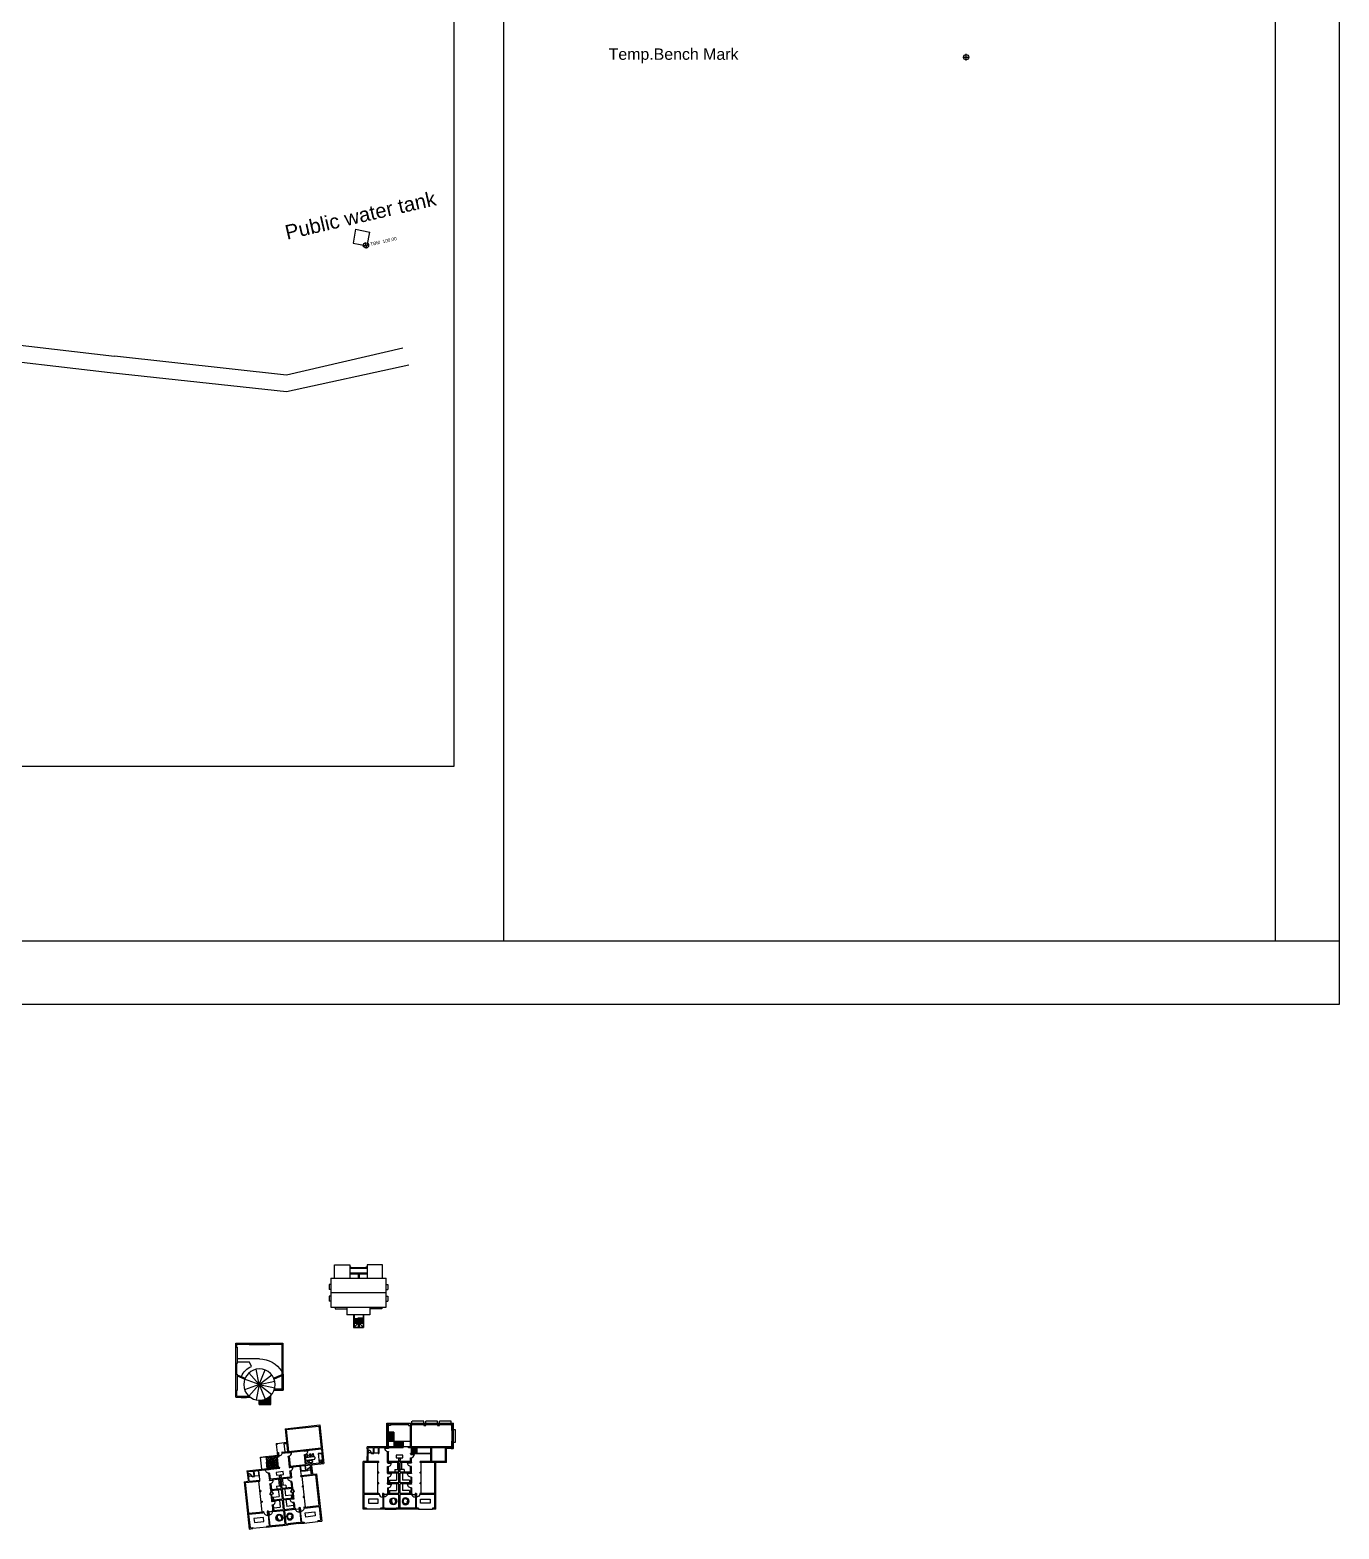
# Model space of a CAD drawing. Extents: x 2080 to 102394, y 2071 to 93424.
# Drawn here: x 90919 to 102394, y 66911 to 80049 of the extents above; entities that cross this region are included whole.
import ezdxf

# ---------------------------------------------------------------- set-up
doc = ezdxf.new("R2010")
doc.units = 0
doc.header["$LTSCALE"] = 20
doc.header["$MEASUREMENT"] = 0
doc.linetypes.add('CENTERX2', pattern=[4, 2.5, -0.5, 0.5, -0.5])
doc.linetypes.add('HIDDEN', pattern=[0.375, 0.25, -0.125])
doc.layers.add('ASPHALT', color=9, linetype='CENTERX2', lineweight=25)
for name, color, linetype in [('BORDER', 230, 'Continuous'), ('COLUMN', 31, 'Continuous'), ('DOOR', 1, 'Continuous'), ('EARTH ROAD', 31, 'Continuous'), ('FURN', 1, 'Continuous'), ('Glass', 130, 'Continuous'), ('LEGEND', 5, 'Continuous'), ('pergola', 7, 'Continuous'), ('PLUMBING', 6, 'Continuous'), ('Roof lilne', 31, 'Continuous'), ('TBM', 1, 'Continuous'), ('wall', 13, 'Continuous'), ('WINDOW', 4, 'Continuous'), ('window sill', 5, 'Continuous')]:
    doc.layers.add(name, color=color, linetype=linetype)
doc.layers.add('correct', color=230, linetype='Continuous', plot=False)
doc.styles.add('3', font='sanss_.ttf')
doc.linetypes.add('ZIGZAG', pattern='A,0.0001,-0.2,[131,ltypeshp.shx,S=0.2,R=0,X=-0.2,Y=0],-0.4,[131,ltypeshp.shx,S=0.2,R=180,X=0.2,Y=0],-0.2', length=0.8001)

# ---------------------------------------------------------------- blocks, each defined once
blk = doc.blocks.new('DR1H902')
at = {"color": 0}
for p, q in [((-0.5, 0), (-0.5, 1)), ((-0.5, 1), (-0.45, 1)), ((-0.45, 0), (-0.45, 1)), ((-0.5, 0), (-0.45, 0))]:
    blk.add_line(p, q, dxfattribs=at)
blk.add_arc((-0.5, 0), 1, 0, 91.707, dxfattribs=at)
blk = doc.blocks.new('A$C3B4262AC')
at = {"layer": 'DOOR'}
for p, q in [((0, 4), (0, 0)), ((2.5, 4), (0, 4)), ((0, 0), (3, 0)), ((2.5, 2.25), (2.5, 4)), ((3, 2.25), (2.5, 2.25)), ((3, 0), (3, 2.25))]:
    blk.add_line(p, q, dxfattribs=at)
blk = doc.blocks.new('A$C1F9E242A')
blk.add_blockref('A$C3B4262AC', (0, 0))
at = {"xscale": -1}
blk.add_blockref('A$C3B4262AC', (36, 0), dxfattribs=at)
at = {"layer": 'DOOR', "xscale": -31, "yscale": 31, "zscale": 68.88888888888889}
blk.add_blockref('DR1H902', (18, 2), dxfattribs=at)
blk = doc.blocks.new('*U459')
at = {"rotation": 90.00000000000259}
blk.add_blockref('A$C1F9E242A', (-14, -16), dxfattribs=at)
blk = doc.blocks.new('*U458')
at = {"rotation": 270.0000000000026}
blk.add_blockref('A$C1F9E242A', (-18, 20), dxfattribs=at)
blk = doc.blocks.new('A$C51655814')
at = {"layer": 'DOOR', "color": 4}
for p, q in [((24, 0), (3, 43)), ((26, 1), (4, 44)), ((22, 1), (43, 44)), ((24, 0), (22, 1)), ((24, 0), (45, 43)), ((24, 0), (26, 1))]:
    blk.add_line(p, q, dxfattribs=at)
blk.add_arc((24, -2), 49.7, 61.2206, 118.7794, dxfattribs=at)
blk = doc.blocks.new('*U405')
at = {"xscale": -1, "rotation": 90.00000000000239}
blk.add_blockref('A$C1F9E242A', (-14, 20), dxfattribs=at)
blk = doc.blocks.new('CARLO')
for p, q in [((0, 39), (0, 36)), ((3, 32), (3, 20)), ((36, 36), (36, 50)), ((38, 35), (37, 35)), ((40, 48), (40, 40)), ((40, 18), (40, 33)), ((41, 38), (42, 38))]:
    blk.add_line(p, q)
for centre, radius in [((22, 32), 30), ((28, 52), 1.5), ((28, 52), 1)]:
    blk.add_circle(centre, radius)
for centre, radius, start, end in [((22, 32), 27, 17.2485, 162.0447), ((-2, 40), 1.5, 162.0447, 186.6967), ((-157, 22), 154, 3.824, 6.6967), ((-160, 43), 158, 353.3167, 356.1156), ((-2, 24), 1.5, 173.3167, 197.9548), ((22, 32), 27, 197.9548, 342.7515), ((-1, 26), 1.5, 355.0864, 133.6621), ((5, 25), 7.26, 163.6139, 222.4153), ((22, 32), 23, 55.9489, 161.7681), ((2, 39), 1.5, 161.7681, 180), ((2, 36), 1.5, 180, 233.6333), ((-29, 28), 29.8, 345.215, 356.3677), ((-3, 31), 5.48, 12.253, 53.6333), ((4, 20), 1.5, 180, 214.5636), ((22, 32), 23, 214.5636, 318.9795), ((34, 50), 1.5, 0, 55.9489), ((37, 36), 1.5, 180, 270), ((38, 33), 1.5, 0, 90), ((38, 18), 2, 318.4718, 360), ((21, 33), 24, 18.2214, 38.7348), ((41, 40), 1.5, 180, 270), ((42, 40), 1.5, 270, 18.2214), ((44, 28), 1.5, 46.3379, 184.9136), ((72, 29), 29.8, 183.6323, 194.785), ((38, 27), 7.26, 317.5847, 16.3861), ((32, 37), 15.9, 344.1542, 13.3342), ((32, 28), 15.8, 346.6544, 15.8676)]:
    blk.add_arc(centre, radius, start, end)
blk = doc.blocks.new('CHAIR1')
at = {"color": 0}
for p, q in [((6, 10), (16, 9)), ((20, 5), (20, -5)), ((21, 9), (22, 10)), ((6, -10), (16, -9)), ((21, -9), (22, -10))]:
    blk.add_line(p, q, dxfattribs=at)
for centre, radius, start, end in [((15, 0), 15.4, 148.407, 211.593), ((6, 6), 4.06, 85.0303, 148.407), ((16, 5), 4.06, 0, 85.0303), ((8, 0), 15.6, 325.6197, 34.3803), ((8, 0), 16.9, 325.6197, 34.3803), ((6, -6), 4.06, 211.593, 274.9697), ((16, -5), 4.06, 274.9697, 0)]:
    blk.add_arc(centre, radius, start, end, dxfattribs=at)
blk = doc.blocks.new('*U461')
at = {"xscale": -1, "rotation": 270.0000000000026}
blk.add_blockref('A$C1F9E242A', (-18, -16), dxfattribs=at)
blk = doc.blocks.new('CHAIR7')
at = {"color": 0}
for p, q in [((0, 9), (0, -9)), ((20, 12), (3, 12)), ((5, 15), (18, 15)), ((23, -7), (23, 7)), ((3, -12), (20, -12)), ((5, -15), (18, -15))]:
    blk.add_line(p, q, dxfattribs=at)
for centre, radius, start, end in [((3, 9), 3, 90, 180), ((6, 14), 1.56, 73.7398, 286.2602), ((17, 14), 1.56, 253.7398, 106.2602), ((20, 9), 3, 62.4156, 90), ((22, 11), 1.1, 53.3099, 212.0274), ((5, 0), 19.6, 327.5758, 32.4242), ((7, 0), 20, 323.1301, 36.8699), ((3, -9), 3, 180, 270), ((6, -14), 1.56, 73.7398, 286.2602), ((17, -14), 1.56, 253.7398, 106.2602), ((20, -9), 3, 270, 297.5844), ((22, -11), 1.1, 147.9726, 306.6901)]:
    blk.add_arc(centre, radius, start, end, dxfattribs=at)
blk = doc.blocks.new('A$C71EE2811')
at = {"layer": 'FURN'}
for p, q in [((80, 0), (0, 0)), ((0, 0), (0, -30)), ((2, -30), (2, 0)), ((78, 0), (78, -30)), ((80, -30), (80, 0)), ((0, -30), (80, -30)), ((8, -9.5), (8, -20.5)), ((17, -6.5), (11, -6.5)), ((11, -23.5), (17, -23.5)), ((20, -20.5), (20, -9.5))]:
    blk.add_line(p, q, dxfattribs=at)
for centre, start, end in [((11, -9.5), 90, 180), ((11, -20.5), 180, 270), ((17, -9.5), 0, 90), ((17, -20.5), 270, 0)]:
    blk.add_arc(centre, 3, start, end, dxfattribs=at)
blk = doc.blocks.new('A$C773542B4')
for p, q in [((-138, 175), (-138, 166)), ((-138, 175), (-129, 175)), ((-138, 166), (-138, 94)), ((-138, 166), (-129, 166)), ((-129, 175), (-129, 166)), ((-129, 175), (-45, 175)), ((-69, 175), (-69, 166)), ((-69, 166), (-69, 94)), ((-69, 166), (-45, 166)), ((-286, -35), (-286, 70)), ((-238, -35), (-238, 22)), ((-228, 13), (-228, -35)), ((-218, 13), (-218, -35)), ((-208, 13), (-208, -35)), ((-198, 13), (-198, -35)), ((-198, -35), (-198, 13)), ((-188, 13), (-188, -35)), ((-178, 13), (-178, -35)), ((-168, 13), (-168, -35)), ((-158, 13), (-158, -35)), ((-148, 13), (-148, -35)), ((-138, -35), (-138, 53)), ((-378, -87), (-408, -87)), ((-358, -87), (-319, -87)), ((92, -87), (53, -87)), ((111, -87), (141, -87)), ((-324, -407), (-324, -137)), ((-324, -221), (-324, -230)), ((-324, -221), (-315, -221)), ((-324, -230), (-315, -230)), ((-315, -221), (-315, -230)), ((-162, -230), (-162, -290)), ((-150, -137), (-150, -197)), ((-117, -137), (-117, -197)), ((-105, -230), (-105, -290)), ((48, -221), (48, -230)), ((57, -221), (48, -221)), ((57, -230), (48, -230)), ((57, -407), (57, -137)), ((57, -221), (57, -230)), ((-324, -314), (-324, -323)), ((-324, -314), (-315, -314)), ((-324, -323), (-315, -323)), ((-315, -314), (-315, -323)), ((-231, -266), (-231, -314)), ((-222, -383), (-162, -383)), ((-213, -290), (-213, -314)), ((-213, -290), (-162, -290)), ((-162, -323), (-162, -383)), ((-54, -290), (-105, -290)), ((-105, -323), (-105, -383)), ((-45, -383), (-105, -383)), ((-54, -290), (-54, -314)), ((-45, -266), (-45, -314)), ((-36, -266), (-45, -266)), ((-36, -266), (-36, -314)), ((48, -314), (48, -323)), ((57, -314), (48, -314)), ((57, -323), (48, -323)), ((57, -314), (57, -323)), ((-231, -416), (-271, -416)), ((-36, -416), (4, -416)), ((-299, -545), (-420, -545)), ((-252, -536), (-156, -536)), ((-252, -545), (-156, -545)), ((-15, -536), (-111, -536)), ((-15, -545), (-111, -545)), ((32, -545), (153, -545))]:
    blk.add_line(p, q)
at = {"linetype": 'HIDDEN'}
for p, q in [((-286, 70), (-138, 70)), ((-238, 70), (-238, 22)), ((-238, 13), (-238, -35)), ((-228, 70), (-228, 22)), ((-218, 70), (-218, 22)), ((-208, 70), (-208, 22)), ((-198, 70), (-198, 22)), ((-198, 70), (-198, 22)), ((-198, 13), (-198, -35)), ((-188, 70), (-188, 22)), ((-178, 70), (-178, 22)), ((-168, 70), (-168, 22)), ((-158, 70), (-158, 22)), ((-148, 70), (-148, 22))]:
    blk.add_line(p, q, dxfattribs=at)
at = {"color": 41}
for p, q in [((-174, -197), (-174, -221)), ((-174, -197), (-138, -197)), ((-93, -197), (-129, -197)), ((-93, -197), (-93, -221))]:
    blk.add_line(p, q, dxfattribs=at)
at = {"layer": 'DOOR', "color": 2, "linetype": 'ZIGZAG', "ltscale": 0.25}
for p, q in [((-319, -90), (-358, -90)), ((-317, -92), (-317, -128)), ((50, -92), (50, -128)), ((53, -90), (92, -90))]:
    blk.add_line(p, q, dxfattribs=at)
at = {"layer": 'FURN'}
for p, q in [((108, 25), (180, 25)), ((108, 1), (180, 1)), ((123, -35), (123, 1)), ((186, 19), (186, 7))]:
    blk.add_line(p, q, dxfattribs=at)
for points in [[(-163, -77), (-163, -101), (-103, -101), (-103, -77)], [(-402, -458), (-402, -494), (-318, -494), (-318, -458)], [(135, -458), (135, -494), (51, -494), (51, -458)]]:
    blk.add_lwpolyline(points, close=True, dxfattribs=at)
for centre, start, end in [((180, 19), 0, 90), ((180, 7), 270, 0)]:
    blk.add_arc(centre, 6, start, end, dxfattribs=at)
at = {"layer": 'wall'}
for p, q in [((-45, 295), (-45, 94)), ((-45, 295), (261, 295)), ((-36, 286), (-36, 94)), ((-36, 286), (252, 286)), ((252, 286), (252, 94)), ((261, 295), (261, -44)), ((-238, 22), (-138, 22)), ((-198, 22), (-238, 22)), ((-238, 13), (-238, 22)), ((-238, 13), (-138, 13)), ((-198, 13), (-238, 13)), ((-138, 94), (-138, 53)), ((-138, 94), (-129, 94)), ((-129, 53), (-138, 53)), ((-129, 94), (-129, 53)), ((-93, 94), (-93, 85)), ((-93, 94), (-45, 94)), ((-93, 85), (252, 85)), ((-45, 49), (-45, -44)), ((-45, 49), (-36, 49)), ((-36, 94), (252, 94)), ((-36, 49), (-36, -35)), ((99, -35), (99, 49)), ((99, 49), (108, 49)), ((108, -35), (108, 49)), ((252, 85), (252, -35)), ((-453, -128), (-453, -545)), ((-453, -128), (-417, -128)), ((-417, -35), (-129, -35)), ((-417, -35), (-417, -51)), ((-408, -51), (-417, -51)), ((-417, -121), (-417, -128)), ((-408, -121), (-417, -121)), ((-408, -44), (-363, -44)), ((-408, -51), (-408, -44)), ((-408, -128), (-408, -121)), ((-408, -128), (-315, -128)), ((-378, -87), (-363, -87)), ((-378, -87), (-378, -92)), ((-378, -92), (-358, -92)), ((-363, -44), (-363, -87)), ((-358, -44), (-319, -44)), ((-358, -44), (-358, -92)), ((-319, -44), (-319, -92)), ((-319, -92), (-315, -92)), ((-315, -44), (-129, -44)), ((-315, -44), (-315, -92)), ((-315, -137), (-315, -128)), ((-231, -80), (-231, -137)), ((-231, -80), (-222, -80)), ((-222, -80), (-222, -128)), ((-222, -128), (-45, -128)), ((-129, -44), (-129, -35)), ((-45, -44), (48, -44)), ((-45, -80), (-45, -128)), ((-45, -80), (-36, -80)), ((-36, -35), (99, -35)), ((-36, -80), (-36, -137)), ((48, -44), (48, -92)), ((53, -92), (48, -92)), ((48, -128), (141, -128)), ((48, -137), (48, -128)), ((53, -44), (92, -44)), ((53, -44), (53, -92)), ((92, -44), (92, -92)), ((111, -92), (92, -92)), ((96, -44), (141, -44)), ((96, -44), (96, -87)), ((111, -87), (96, -87)), ((108, -35), (252, -35)), ((111, -87), (111, -92)), ((141, -44), (141, -51)), ((141, -51), (150, -51)), ((141, -121), (141, -128)), ((141, -121), (150, -121)), ((150, -44), (150, -51)), ((150, -44), (261, -44)), ((150, -121), (150, -128)), ((150, -128), (186, -128)), ((186, -128), (186, -545)), ((-444, -137), (-444, -407)), ((-444, -137), (-315, -137)), ((-231, -137), (-138, -137)), ((-231, -173), (-231, -230)), ((-231, -173), (-222, -173)), ((-231, -230), (-138, -230)), ((-222, -173), (-222, -221)), ((-222, -221), (-138, -221)), ((-138, -137), (-138, -221)), ((-138, -230), (-138, -314)), ((-129, -137), (-129, -221)), ((-129, -137), (-36, -137)), ((-129, -221), (-45, -221)), ((-129, -230), (-129, -314)), ((-129, -230), (-36, -230)), ((-45, -173), (-45, -221)), ((-45, -173), (-36, -173)), ((-36, -173), (-36, -230)), ((48, -137), (177, -137)), ((177, -137), (177, -407)), ((-231, -314), (-231, -323)), ((-231, -314), (-138, -314)), ((-231, -323), (-138, -323)), ((-231, -359), (-231, -416)), ((-231, -359), (-222, -359)), ((-222, -359), (-222, -407)), ((-138, -323), (-138, -407)), ((-129, -314), (-36, -314)), ((-129, -323), (-129, -407)), ((-129, -323), (-36, -323)), ((-45, -359), (-45, -407)), ((-36, -359), (-45, -359)), ((-36, -314), (-36, -323)), ((-36, -359), (-36, -416)), ((-444, -407), (-315, -407)), ((-444, -416), (-444, -536)), ((-444, -416), (-315, -416)), ((-315, -407), (-315, -416)), ((-271, -407), (-275, -407)), ((-275, -407), (-275, -536)), ((-271, -407), (-271, -536)), ((-231, -416), (-138, -416)), ((-222, -407), (-138, -407)), ((-138, -416), (-138, -536)), ((-129, -407), (-45, -407)), ((-129, -416), (-129, -536)), ((-129, -416), (-36, -416)), ((4, -407), (8, -407)), ((4, -407), (4, -536)), ((8, -407), (8, -536)), ((48, -407), (48, -416)), ((48, -407), (177, -407)), ((48, -416), (177, -416)), ((177, -416), (177, -536)), ((-453, -545), (-420, -545)), ((-444, -536), (-420, -536)), ((-420, -536), (-420, -545)), ((-299, -536), (-275, -536)), ((-299, -536), (-299, -545)), ((-299, -545), (-252, -545)), ((-271, -536), (-252, -536)), ((-252, -536), (-252, -545)), ((-156, -536), (-138, -536)), ((-156, -536), (-156, -545)), ((-156, -545), (-111, -545)), ((-129, -536), (-111, -536)), ((-111, -536), (-111, -545)), ((-15, -536), (4, -536)), ((-15, -536), (-15, -545)), ((-15, -545), (32, -545)), ((8, -536), (32, -536)), ((32, -536), (32, -545)), ((153, -536), (177, -536)), ((153, -536), (153, -545)), ((153, -545), (186, -545))]:
    blk.add_line(p, q, dxfattribs=at)
at = {"layer": 'WINDOW', "linetype": 'HIDDEN'}
for p, q in [((-413, -51), (-413, -121)), ((-411, -121), (-411, -51)), ((145, -121), (145, -51)), ((147, -51), (147, -121))]:
    blk.add_line(p, q, dxfattribs=at)
at = {"layer": 'WINDOW'}
for p, q in [((-227, -266), (-227, -314)), ((-225, -266), (-225, -314)), ((-41, -266), (-41, -314)), ((-39, -266), (-39, -314))]:
    blk.add_line(p, q, dxfattribs=at)
at = {"layer": 'window sill'}
for p, q in [((-417, -51), (-417, -121)), ((-408, -121), (-408, -51)), ((141, -121), (141, -51)), ((150, -51), (150, -121))]:
    blk.add_line(p, q, dxfattribs=at)
at = {"layer": 'correct', "rotation": 90}
blk.add_blockref('A$C71EE2811', (221, -34), dxfattribs=at)
at = {"layer": 'DOOR', "xscale": -1}
for name, p, rotation in [('*U461', (-109, 76), 90), ('*U458', (-27, -60), 180), ('*U405', (-22, -153), 180), ('*U405', (-22, -339), 180)]:
    blk.add_blockref(name, p, dxfattribs=dict(at, rotation=rotation))
at = {"layer": 'DOOR', "rotation": 180}
for name, p in [('*U405', (-59, 69)), ('*U405', (85, 69)), ('*U458', (-240, -60)), ('*U405', (-245, -153)), ('*U405', (-245, -339))]:
    blk.add_blockref(name, p, dxfattribs=at)
at = {"layer": 'DOOR'}
for name, p, xscale, yscale, zscale, rotation in [('*U405', (-395, -103), 0.8333333333333712, 0.8333333333333712, 0.8333333333333712, 270), ('*U405', (128, -103), -0.8333333333333712, 0.8333333333333712, 0.8333333333333586, 90), ('*U459', (-297, -391), -1.104166666666629, 1.104166666666629, 1.104166666666667, 270), ('*U459', (-249, -391), 1.104166666666629, 1.104166666666629, 1.104166666666629, 90), ('*U459', (-18, -391), -1.104166666666629, 1.104166666666629, 1.104166666666667, 270), ('*U459', (30, -391), 1.104166666666629, 1.104166666666629, 1.104166666666629, 90)]:
    blk.add_blockref(name, p, dxfattribs=dict(at, xscale=xscale, yscale=yscale, zscale=zscale, rotation=rotation))
at = {"layer": 'DOOR', "color": 4}
for p, xscale, yscale, zscale, rotation in [((-244, -230), -0.749992559040195, 0.7499925590398107, 0.7499925590398632, 181.4870948237827), ((-22, -230), 0.7499925590392857, 0.7499925590392857, 0.7499925590392857, 178.5129051762156)]:
    blk.add_blockref('A$C51655814', p, dxfattribs=dict(at, xscale=xscale, yscale=yscale, zscale=zscale, rotation=rotation))
at = {"layer": 'FURN', "yscale": 0.7999999999992724, "rotation": 90}
for p, xscale, zscale in [((119, 30), 0.7999999999992724, 0.7999999999992724), ((146, 30), 0.7999999999992724, 0.7999999999992724), ((172, 30), 0.7999999999992724, 0.7999999999992724), ((-133, -106), -0.7999999999992724, 0.8)]:
    blk.add_blockref('CHAIR1', p, dxfattribs=dict(at, xscale=xscale, zscale=zscale))
at = {"layer": 'FURN', "xscale": -1, "rotation": 90}
blk.add_blockref('CHAIR7', (147, -3), dxfattribs=at)
at = {"layer": 'PLUMBING', "rotation": 180}
blk.add_blockref('CARLO', (-158, -443), dxfattribs=at)
at = {"layer": 'PLUMBING', "xscale": -1, "rotation": 180}
blk.add_blockref('CARLO', (-109, -443), dxfattribs=at)
blk = doc.blocks.new('A$C6A127676')
at = {"color": 8, "lineweight": -2}
for p, q in [((-333, 197), (-324, 197)), ((-333, 192), (-180, 192)), ((-180, 183), (-333, 183)), ((-324, 192), (-324, 197)), ((-189, 197), (-180, 197)), ((-189, 192), (-189, 197))]:
    blk.add_line(p, q, dxfattribs=at)
at = {"color": 9, "lineweight": -2}
for p, q in [((-333, 144), (-180, 144)), ((-333, 135), (-261, 135)), ((-261, 135), (-261, 98)), ((-252, 135), (-180, 135)), ((-252, 135), (-252, 98))]:
    blk.add_line(p, q, dxfattribs=at)
at = {"color": 9}
for p, q in [((-300, -222), (-300, -334)), ((-296, -222), (-296, -330)), ((-296, -255), (-261, -255)), ((-261, -250), (-217, -250)), ((-261, -255), (-261, -250)), ((-261, -255), (-251, -255)), ((-261, -255), (-261, -295)), ((-251, -255), (-212, -255)), ((-251, -255), (-251, -295)), ((-217, -222), (-217, -250)), ((-216, -255), (-216, -330)), ((-212, -222), (-212, -334)), ((-300, -334), (-212, -334)), ((-296, -265), (-261, -265)), ((-296, -275), (-261, -275)), ((-296, -285), (-261, -285)), ((-296, -295), (-261, -295)), ((-261, -295), (-296, -330)), ((-296, -330), (-216, -330)), ((-261, -295), (-261, -330)), ((-251, -295), (-261, -295)), ((-251, -265), (-216, -265)), ((-251, -275), (-216, -275)), ((-251, -285), (-216, -285)), ((-251, -295), (-216, -295)), ((-251, -295), (-251, -330)), ((-251, -295), (-216, -330))]:
    blk.add_line(p, q, dxfattribs=at)
at = {"layer": 'Roof lilne'}
for p, q in [((-467, 98), (-467, 216)), ((-467, 216), (-333, 216)), ((-333, 216), (-333, 98)), ((-46, 216), (-180, 216)), ((-180, 216), (-180, 98)), ((-46, 98), (-46, 216)), ((-513, 42), (-513, 0)), ((-500, 42), (-513, 42)), ((-500, 0), (-513, 0)), ((-500, 98), (-500, -157)), ((-500, 98), (-13, 98)), ((-13, -157), (-13, 98)), ((-13, 42), (0, 42)), ((-13, 0), (0, 0)), ((0, 42), (0, 0)), ((-513, -60), (-513, -102)), ((-500, -60), (-513, -60)), ((-500, -102), (-513, -102)), ((-13, -30), (-500, -30)), ((-13, -60), (0, -60)), ((-13, -102), (0, -102)), ((0, -60), (0, -102)), ((-500, -157), (-13, -157)), ((-359, -157), (-359, -222)), ((-157, -222), (-359, -222)), ((-157, -157), (-157, -222))]:
    blk.add_line(p, q, dxfattribs=at)
at = {"layer": 'Roof lilne', "color": 9}
for p, q in [((-462, -157), (-462, -171)), ((-462, -171), (-359, -171)), ((-51, -171), (-157, -171)), ((-51, -157), (-51, -171))]:
    blk.add_line(p, q, dxfattribs=at)
blk = doc.blocks.new('*U468')
at = {"xscale": -1, "rotation": 90.00000000000232}
blk.add_blockref('A$C1F9E242A', (-14, 20), dxfattribs=at)
blk = doc.blocks.new('A$C16CF4C82')
for p, q in [((-430, 753), (153, 753)), ((-430, 546), (-430, 753)), ((-368, 674), (-416, 674)), ((-368, 664), (-416, 664)), ((-368, 674), (-368, 594)), ((153, 531), (153, 753)), ((-368, 654), (-416, 654)), ((-368, 644), (-416, 644)), ((-368, 634), (-416, 634)), ((-368, 624), (-416, 624)), ((-368, 614), (-416, 614)), ((-368, 604), (-416, 604)), ((-368, 594), (-416, 594)), ((-224, 594), (-368, 594)), ((-368, 594), (-368, 546)), ((-358, 594), (-358, 546)), ((-348, 594), (-348, 546)), ((-338, 594), (-338, 546)), ((-328, 594), (-328, 546)), ((-318, 594), (-318, 546)), ((-308, 594), (-308, 546)), ((-298, 594), (-298, 546)), ((-288, 594), (-288, 546)), ((-240, 546), (-288, 546)), ((-214, 489), (-214, 537)), ((-204, 489), (-204, 537)), ((-195, 489), (-195, 537)), ((-184, 489), (-184, 537)), ((-174, 489), (-174, 537)), ((-164, 489), (-164, 537)), ((153, 531), (93, 531)), ((-564, 493), (-594, 493)), ((-544, 493), (-506, 493)), ((-510, 138), (-510, 408)), ((-336, 408), (-336, 348)), ((-303, 408), (-303, 348)), ((-129, 138), (-129, 408)), ((-510, 315), (-510, 324)), ((-501, 324), (-510, 324)), ((-501, 315), (-510, 315)), ((-501, 315), (-501, 324)), ((-425, 279), (-425, 231)), ((-425, 279), (-419, 279)), ((-347, 315), (-347, 255)), ((-292, 315), (-292, 255)), ((-214, 279), (-220, 279)), ((-214, 279), (-214, 231)), ((-138, 315), (-138, 324)), ((-129, 324), (-138, 324)), ((-129, 315), (-138, 315)), ((-129, 315), (-129, 324)), ((-510, 222), (-510, 231)), ((-501, 231), (-510, 231)), ((-501, 222), (-510, 222)), ((-501, 222), (-501, 231)), ((-425, 186), (-425, 138)), ((-425, 186), (-419, 186)), ((-406, 255), (-406, 231)), ((-406, 255), (-347, 255)), ((-406, 162), (-406, 138)), ((-406, 162), (-347, 162)), ((-347, 222), (-347, 162)), ((-232, 255), (-292, 255)), ((-292, 222), (-292, 162)), ((-232, 162), (-292, 162)), ((-232, 255), (-232, 231)), ((-232, 162), (-232, 138)), ((-214, 186), (-220, 186)), ((-214, 186), (-214, 138)), ((-138, 222), (-138, 231)), ((-129, 231), (-138, 231)), ((-129, 222), (-138, 222)), ((-129, 222), (-129, 231)), ((-487, 0), (-608, 0)), ((-425, 129), (-461, 129)), ((-446, 9), (-350, 9)), ((-193, 9), (-289, 9)), ((-214, 129), (-178, 129)), ((-152, 0), (-31, 0)), ((-446, 0), (-350, 0)), ((-193, 0), (-289, 0))]:
    blk.add_line(p, q)
at = {"color": 41}
for p, q in [((-360, 348), (-360, 324)), ((-360, 348), (-324, 348)), ((-279, 348), (-315, 348)), ((-279, 348), (-279, 324))]:
    blk.add_line(p, q, dxfattribs=at)
at = {"layer": 'COLUMN'}
for points in [[(-416, 738), (-425, 738), (-425, 747), (-416, 747)], [(-224, 738), (-214, 738), (-214, 747), (-224, 747)], [(-94, 747), (-103, 747), (-103, 738), (-94, 738)], [(27, 747), (18, 747), (18, 738), (27, 738)], [(147, 747), (138, 747), (138, 738), (147, 738)], [(-416, 537), (-425, 537), (-425, 546), (-416, 546)], [(147, 546), (138, 546), (138, 537), (147, 537)]]:
    blk.add_lwpolyline(points, close=True, dxfattribs=at)
at = {"layer": 'DOOR', "color": 2, "linetype": 'ZIGZAG', "ltscale": 0.25}
blk.add_line((-506, 491), (-544, 491), dxfattribs=at)
at = {"layer": 'FURN'}
for points in [[(-350, 474), (-350, 450), (-290, 450), (-290, 474)], [(-590, 87), (-590, 51), (-506, 51), (-506, 87)], [(-50, 87), (-50, 51), (-134, 51), (-134, 87)]]:
    blk.add_lwpolyline(points, close=True, dxfattribs=at)
at = {"layer": 'Glass'}
for p, q in [((-421, 279), (-421, 231)), ((-419, 279), (-419, 231)), ((-220, 279), (-220, 231)), ((-218, 279), (-218, 231)), ((-421, 186), (-421, 138)), ((-419, 186), (-419, 138)), ((-220, 186), (-220, 138)), ((-218, 186), (-218, 138))]:
    blk.add_line(p, q, dxfattribs=at)
at = {"layer": 'Roof lilne', "linetype": 'HIDDEN'}
for p, q in [((-107, 771), (-210, 771)), ((-210, 747), (-210, 771)), ((-107, 747), (-107, 771)), ((13, 771), (-89, 771)), ((-89, 747), (-89, 771)), ((13, 747), (13, 771)), ((134, 771), (31, 771)), ((31, 747), (31, 771)), ((134, 747), (134, 771)), ((147, 698), (171, 698)), ((171, 586), (171, 698)), ((147, 586), (171, 586))]:
    blk.add_line(p, q, dxfattribs=at)
at = {"layer": 'wall'}
for p, q in [((-425, 550), (-425, 733)), ((-416, 550), (-416, 733)), ((-240, 747), (-399, 747)), ((-240, 738), (-399, 738)), ((-224, 546), (-224, 733)), ((-214, 546), (-214, 733)), ((-205, 747), (-210, 747)), ((-205, 738), (-210, 738)), ((-205, 738), (-205, 747)), ((-107, 747), (-112, 747)), ((-112, 738), (-112, 747)), ((-107, 738), (-112, 738)), ((-85, 747), (-89, 747)), ((-85, 738), (-89, 738)), ((-85, 738), (-85, 747)), ((13, 747), (8, 747)), ((8, 738), (8, 747)), ((13, 738), (8, 738)), ((36, 747), (31, 747)), ((36, 738), (31, 738)), ((36, 738), (36, 747)), ((134, 747), (129, 747)), ((129, 738), (129, 747)), ((134, 738), (129, 738)), ((138, 689), (138, 733)), ((147, 689), (138, 689)), ((147, 689), (147, 733)), ((-603, 530), (-603, 546)), ((-429, 546), (-603, 546)), ((-594, 530), (-603, 530)), ((-594, 530), (-594, 537)), ((-549, 537), (-594, 537)), ((-549, 537), (-549, 493)), ((-506, 537), (-544, 537)), ((-544, 537), (-544, 489)), ((-506, 537), (-506, 489)), ((-288, 537), (-501, 537)), ((-501, 537), (-501, 489)), ((-288, 546), (-411, 546)), ((-288, 537), (-288, 546)), ((-224, 546), (-240, 546)), ((-240, 537), (-240, 546)), ((134, 537), (-240, 537)), ((134, 546), (-214, 546)), ((-45, 408), (-45, 546)), ((-36, 408), (-36, 546)), ((84, 408), (84, 546)), ((93, 408), (93, 546)), ((138, 550), (138, 595)), ((147, 595), (138, 595)), ((147, 550), (147, 595)), ((-639, 0), (-639, 417)), ((-603, 417), (-639, 417)), ((-630, 138), (-630, 408)), ((-501, 408), (-630, 408)), ((-603, 417), (-603, 460)), ((-594, 460), (-603, 460)), ((-594, 417), (-594, 460)), ((-501, 417), (-594, 417)), ((-564, 493), (-549, 493)), ((-564, 493), (-564, 489)), ((-564, 489), (-544, 489)), ((-506, 489), (-501, 489)), ((-501, 408), (-501, 417)), ((-425, 501), (-416, 501)), ((-324, 408), (-425, 408)), ((-425, 408), (-425, 501)), ((-416, 417), (-416, 501)), ((-224, 417), (-416, 417)), ((-324, 324), (-324, 408)), ((-315, 324), (-315, 408)), ((-214, 408), (-315, 408)), ((-224, 484), (-224, 489)), ((-36, 489), (-224, 489)), ((-224, 417), (-224, 448)), ((-36, 484), (-224, 484)), ((-214, 448), (-224, 448)), ((-214, 408), (-214, 448)), ((-138, 408), (-138, 417)), ((93, 417), (-138, 417)), ((93, 408), (-138, 408)), ((-9, 138), (-9, 417)), ((0, 0), (0, 417)), ((-425, 315), (-425, 372)), ((-416, 372), (-425, 372)), ((-324, 315), (-425, 315)), ((-416, 324), (-416, 372)), ((-324, 324), (-416, 324)), ((-324, 231), (-324, 315)), ((-224, 324), (-315, 324)), ((-315, 231), (-315, 315)), ((-214, 315), (-315, 315)), ((-224, 324), (-224, 372)), ((-224, 372), (-214, 372)), ((-214, 315), (-214, 372)), ((-501, 138), (-630, 138)), ((-501, 138), (-501, 129)), ((-461, 138), (-465, 138)), ((-465, 138), (-465, 9)), ((-461, 138), (-461, 9)), ((-425, 222), (-425, 231)), ((-324, 138), (-425, 138)), ((-425, 138), (-425, 129)), ((-324, 231), (-425, 231)), ((-324, 222), (-425, 222)), ((-324, 138), (-324, 222)), ((-214, 231), (-315, 231)), ((-315, 138), (-315, 222)), ((-214, 222), (-315, 222)), ((-214, 138), (-315, 138)), ((-214, 222), (-214, 231)), ((-214, 138), (-214, 129)), ((-174, 138), (-178, 138)), ((-178, 138), (-178, 9)), ((-174, 138), (-174, 9)), ((-9, 138), (-138, 138)), ((-138, 138), (-138, 129)), ((-630, 9), (-630, 129)), ((-501, 129), (-630, 129)), ((-608, 9), (-630, 9)), ((-608, 9), (-608, 0)), ((-465, 9), (-487, 9)), ((-487, 9), (-487, 0)), ((-446, 9), (-461, 9)), ((-446, 9), (-446, 0)), ((-324, 129), (-425, 129)), ((-324, 9), (-350, 9)), ((-350, 9), (-350, 0)), ((-324, 9), (-324, 129)), ((-315, 9), (-315, 129)), ((-214, 129), (-315, 129)), ((-289, 9), (-315, 9)), ((-289, 9), (-289, 0)), ((-178, 9), (-193, 9)), ((-193, 9), (-193, 0)), ((-152, 9), (-174, 9)), ((-152, 9), (-152, 0)), ((-9, 129), (-138, 129)), ((-9, 9), (-31, 9)), ((-31, 9), (-31, 0)), ((-9, 9), (-9, 129)), ((-608, 0), (-639, 0)), ((-446, 0), (-487, 0)), ((-289, 0), (-350, 0)), ((-152, 0), (-193, 0)), ((0, 0), (-31, 0))]:
    blk.add_line(p, q, dxfattribs=at)
for points in [[(-399, 733), (-429, 733), (-429, 751), (-399, 751)], [(-240, 733), (-210, 733), (-210, 751), (-240, 751)], [(-89, 751), (-107, 751), (-107, 733), (-89, 733)], [(31, 751), (13, 751), (13, 733), (31, 733)], [(152, 751), (134, 751), (134, 733), (152, 733)], [(152, 550), (134, 550), (134, 532), (152, 532)]]:
    blk.add_lwpolyline(points, close=True, dxfattribs=at)
blk.add_lwpolyline([(-411, 537), (-411, 550), (-429, 550), (-429, 537)], dxfattribs=at)
at = {"layer": 'WINDOW'}
for p, q in [((-112, 743), (-205, 743)), ((-112, 741), (-205, 741)), ((8, 743), (-85, 743)), ((8, 741), (-85, 741)), ((129, 743), (36, 743)), ((129, 741), (36, 741)), ((142, 689), (142, 595)), ((144, 689), (144, 595))]:
    blk.add_line(p, q, dxfattribs=at)
at = {"layer": 'WINDOW', "linetype": 'HIDDEN'}
for p, q in [((-599, 530), (-599, 460)), ((-597, 460), (-597, 530))]:
    blk.add_line(p, q, dxfattribs=at)
at = {"layer": 'window sill'}
for p, q in [((-112, 747), (-205, 747)), ((-112, 738), (-205, 738)), ((8, 747), (-85, 747)), ((8, 738), (-85, 738)), ((129, 747), (36, 747)), ((129, 738), (36, 738)), ((138, 689), (138, 595)), ((147, 689), (147, 595)), ((-603, 530), (-603, 460)), ((-594, 460), (-594, 530))]:
    blk.add_line(p, q, dxfattribs=at)
at = {"layer": 'DOOR'}
for name, p, rotation in [('*U458', (-433, 521), 180), ('*U405', (-438, 392), 180), ('*U468', (-237, 468), 180), ('*U405', (-481, 152), 90), ('*U405', (-195, 152), 90)]:
    blk.add_blockref(name, p, dxfattribs=dict(at, rotation=rotation))
at = {"layer": 'DOOR', "xscale": 0.8333333333333712, "yscale": 0.8333333333333712, "zscale": 0.8333333333333712, "rotation": 270}
blk.add_blockref('*U405', (-581, 477), dxfattribs=at)
at = {"layer": 'DOOR', "xscale": -1}
for p, rotation in [((-201, 392), 180), ((-444, 152), 270), ((-158, 152), 270)]:
    blk.add_blockref('*U405', p, dxfattribs=dict(at, rotation=rotation))
at = {"layer": 'FURN', "xscale": -0.7999999999992724, "yscale": 0.7999999999992724, "zscale": 0.8, "rotation": 90}
blk.add_blockref('CHAIR1', (-320, 445), dxfattribs=at)
at = {"layer": 'Glass', "zscale": 80}
for p, xscale, yscale, rotation in [((-425, 297), 36.00000000000001, 36.00000000000001, 270), ((-214, 297), -36.00000000000001, 36, 90), ((-425, 204), 36, 36, 270), ((-214, 204), -36, 36, 90)]:
    blk.add_blockref('DR1H902', p, dxfattribs=dict(at, xscale=xscale, yscale=yscale, rotation=rotation))
at = {"layer": 'PLUMBING', "rotation": 180}
blk.add_blockref('CARLO', (-351, 101), dxfattribs=at)
at = {"layer": 'PLUMBING', "xscale": -1, "rotation": 180}
blk.add_blockref('CARLO', (-288, 101), dxfattribs=at)
blk = doc.blocks.new('A$C4CC23D53')
for p, q in [((-142, 177), (-322, 177)), ((-322, 177), (-322, 165)), ((-142, 165), (-322, 165)), ((-142, 165), (-142, 177)), ((-35, 140), (-35, -4)), ((-23, 140), (-35, 140)), ((-23, 140), (-23, -4)), ((-232, 38), (-35, 38)), ((-161, -28), (-145, 10)), ((-145, 10), (-35, 10)), ((-440, -95), (-440, -235)), ((-440, -95), (-428, -95)), ((-428, -95), (-428, -235)), ((-35, -4), (-23, -4)), ((-23, -95), (-35, -95)), ((-35, -95), (-35, -239)), ((-23, -95), (-23, -239)), ((-428, -235), (-440, -235)), ((-35, -239), (-23, -239)), ((-71, -288), (-119, -288)), ((-119, -288), (-119, -300)), ((-71, -300), (-119, -300)), ((-71, -288), (-71, -300))]:
    blk.add_line(p, q)
at = {"color": 9}
for q in [(-340, -101), (-281, -58), (-202, -52), (-139, -85), (-367, -157), (-367, -217), (-340, -273), (-281, -316), (-102, -141), (-202, -322), (-139, -289), (-102, -233)]:
    blk.add_line((-230, -187), q, dxfattribs=at)
for radius, start, end in [(225, 90, 149.8537), (174, 23.982, 66.018)]:
    blk.add_arc((-232, -187), radius, start, end)
at = {"layer": 'pergola'}
for p, q in [((-331, -361), (-331, -283)), ((-325, -361), (-331, -361)), ((-325, -361), (-325, -289)), ((-325, -361), (-325, -290)), ((-319, -361), (-325, -361)), ((-319, -361), (-319, -295)), ((-318, -361), (-318, -295)), ((-312, -361), (-318, -361)), ((-312, -361), (-312, -300)), ((-311, -361), (-311, -300)), ((-305, -361), (-311, -361)), ((-305, -361), (-305, -304)), ((-305, -361), (-305, -305)), ((-299, -361), (-305, -361)), ((-299, -361), (-299, -308)), ((-298, -361), (-298, -309)), ((-292, -361), (-298, -361)), ((-292, -361), (-292, -312)), ((-291, -361), (-291, -312)), ((-285, -361), (-291, -361)), ((-285, -361), (-285, -315)), ((-285, -361), (-285, -315)), ((-279, -361), (-285, -361)), ((-279, -361), (-279, -317)), ((-278, -361), (-278, -318)), ((-272, -361), (-278, -361)), ((-272, -361), (-272, -319)), ((-271, -361), (-271, -320)), ((-265, -361), (-271, -361)), ((-265, -361), (-265, -321)), ((-265, -361), (-265, -321)), ((-259, -361), (-265, -361)), ((-259, -361), (-259, -323)), ((-258, -361), (-258, -323)), ((-252, -361), (-258, -361)), ((-252, -361), (-252, -324)), ((-251, -361), (-251, -324)), ((-245, -361), (-251, -361)), ((-245, -361), (-245, -325)), ((-245, -361), (-245, -325)), ((-239, -361), (-245, -361)), ((-239, -361), (-239, -325)), ((-238, -361), (-238, -325)), ((-232, -361), (-238, -361)), ((-232, -361), (-232, -325)), ((-232, -361), (-232, -325)), ((-228, -361), (-232, -361)), ((-228, -361), (-228, -325))]:
    blk.add_line(p, q, dxfattribs=at)
at = {"layer": 'wall', "color": 2}
for p, q in [((-322, 176), (-438, 176)), ((-438, 176), (-438, -95)), ((-322, 167), (-429, 167)), ((-429, 167), (-429, -95)), ((-24, 176), (-142, 176)), ((-33, 167), (-142, 167)), ((-33, 140), (-33, 167)), ((-24, 140), (-24, 176)), ((-428, -102), (-358, -130)), ((-428, -111), (-361, -139)), ((-35, -101), (-107, -130)), ((-35, -110), (-103, -139)), ((-33, -95), (-33, -4)), ((-24, -95), (-24, -4)), ((-365, -226), (-428, -226)), ((-362, -235), (-428, -235)), ((-33, -289), (-33, -239)), ((-24, -298), (-24, -239)), ((-119, -298), (-150, -298)), ((-119, -289), (-139, -289)), ((-33, -289), (-71, -289)), ((-24, -298), (-71, -298))]:
    blk.add_line(p, q, dxfattribs=at)
blk.add_circle((-232, -187), 138, dxfattribs=at)
blk = doc.blocks.new('A$C46191403')
blk.add_blockref('A$C4CC23D53', (35, 95))

msp = doc.modelspace()

# ---------------------------------------------------------------- linework, layer by layer
at = {"layer": 'ASPHALT', "linetype": 'Continuous'}
for p, q in [((94185.679, 77259.745), (93166.876, 77023.265)), ((93166.876, 77023.265), (91658.581, 77189.029))]:
    msp.add_line(p, q, dxfattribs=at)
for points in [[(90380.361, 77338.634), (91658.581, 77189.029)], [(94240.997, 77110.122), (93168.663, 76877.958), (91622.084, 77042.388), (90363.68, 77190.876)]]:
    msp.add_lwpolyline(points, dxfattribs=at)
at = {"layer": 'BORDER'}
for p, q in [((95070.07, 92606.673), (95070.07, 72066.998)), ((101834.883, 92606.673), (101834.883, 72066.998)), ((72374.428, 72066.998), (102393.665, 72066.998))]:
    msp.add_line(p, q, dxfattribs=at)
at = {"layer": 'correct', "color": 3, "linetype": 'Continuous', "ltscale": 0.5}
for points in [[(72374.428, 93424.184), (102393.665, 93424.184), (102393.665, 71506.418), (72374.428, 71506.418)], [(70717.036, 88743.185), (94634.424, 88743.185), (94634.424, 73594.91), (70717.036, 73594.91)]]:
    msp.add_lwpolyline(points, close=True, dxfattribs=at)
at = {"layer": 'EARTH ROAD', "linetype": 'Continuous'}
for points in [[(93771.635, 78303.37), (93750.347, 78181.663), (93875.363, 78158.309), (93897.883, 78277.662)], [(93773.249, 78303.042), (93897.883, 78277.662)]]:
    msp.add_lwpolyline(points, dxfattribs=at)
at = {"layer": 'TBM', "color": 3, "linetype": 'Continuous'}
for p, q in [((99096.62, 79810.387, -2.805), (99152.466, 79810.387, -2.805)), ((99124.543, 79782.464, -2.805), (99124.543, 79838.31, -2.805)), ((93870.626, 78133.164), (93858.048, 78187.574)), ((93837.132, 78154.08), (93891.543, 78166.658))]:
    msp.add_line(p, q, dxfattribs=at)
for centre in [(99124.543, 79810.387, -2.805), (93864.337, 78160.369)]:
    msp.add_circle(centre, 23.001, dxfattribs=at)

# ---------------------------------------------------------------- block references
at = {"lineweight": -2}
msp.add_blockref('A$C6A127676', (94055.03, 69010.846), dxfattribs=at)
at = {"ltscale": 0.5, "xscale": -1, "rotation": 359.9999999999364}
msp.add_blockref('A$C46191403', (92733.408, 68268.763), dxfattribs=at)
at = {"ltscale": 0.5, "rotation": 6.242796393926565}
msp.add_blockref('A$C773542B4', (93231.56, 67501.299), dxfattribs=at)
at = {"ltscale": 0.5}
msp.add_blockref('A$C16CF4C82', (94477.219, 67084.721), dxfattribs=at)

# ---------------------------------------------------------------- texts
at = {"layer": 'LEGEND', "color": 2, "linetype": 'Continuous', "style": '3'}
msp.add_text('Temp.Bench Mark', height=99.75578, dxfattribs=at).set_placement((95991.117, 79787.36, -0.931))
at = {"layer": 'LEGEND', "linetype": 'Continuous', "style": '3'}
for s, height, p in [('Public water tank', 126.96663, (93171.79, 78209.742, 4103.386)), ('TBM  100.00', 29.52926, (93905.7, 78155.235, 4103.386))]:
    msp.add_text(s, height=height, rotation=13.0160704, dxfattribs=at).set_placement(p)

doc.saveas('drawing.dxf')
